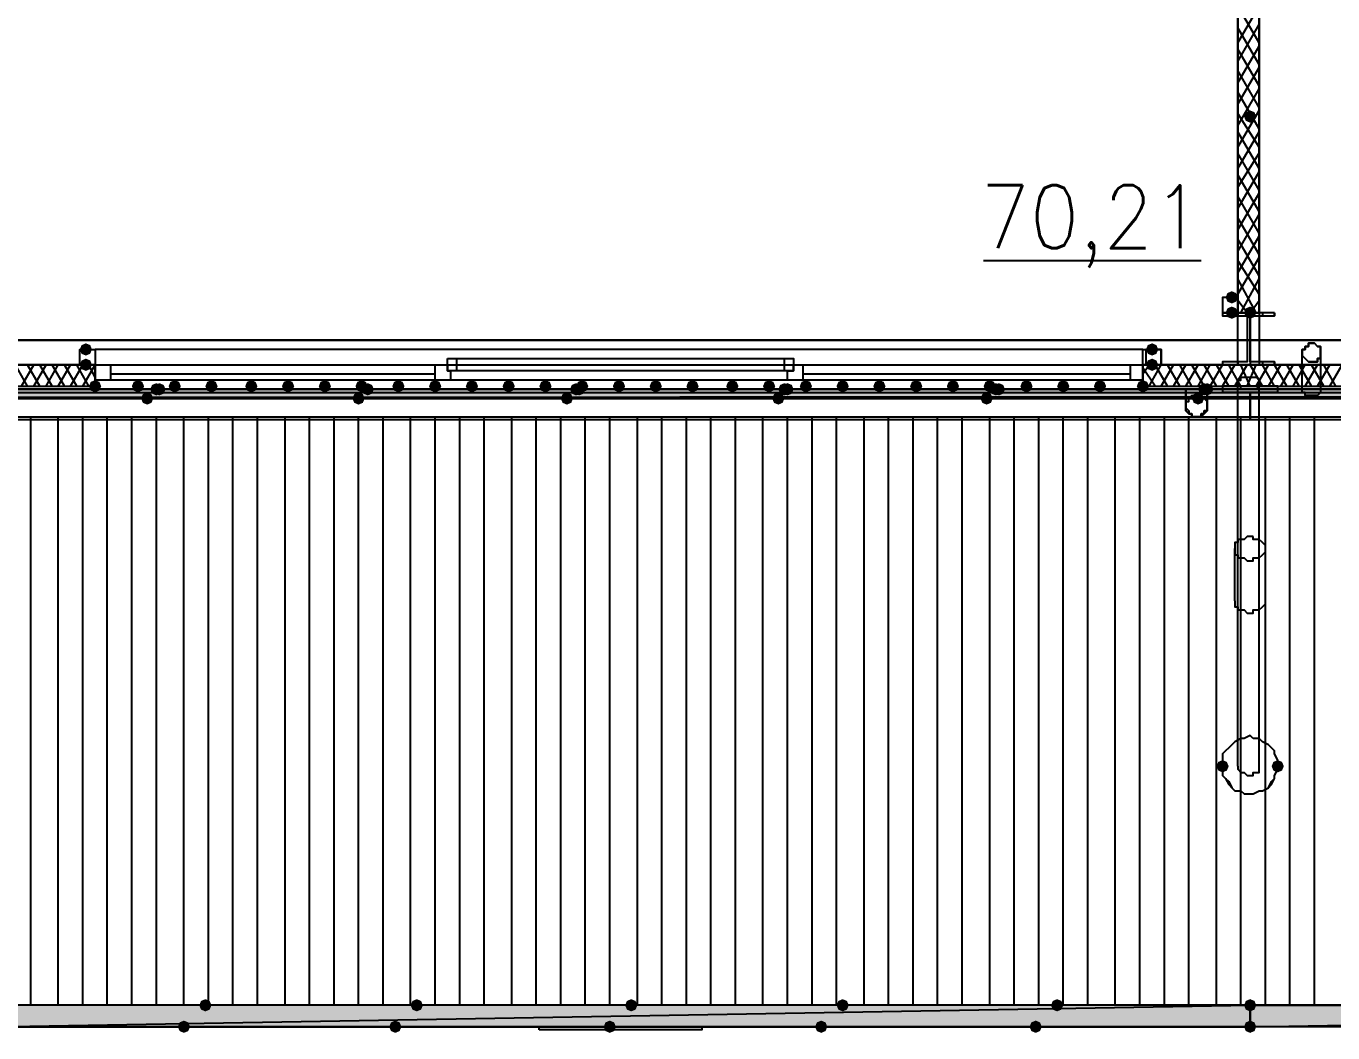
# Model space of a CAD drawing. Header units: millimetres. Extents: x 0 to 420, y 0 to 297.
# Drawn here: x 155.81 to 173.86, y 94.91 to 108.82 of the extents above; entities that cross this region are included whole.
import ezdxf

# ---------------------------------------------------------------- set-up
doc = ezdxf.new("R2010")
doc.units = ezdxf.units.MM
doc.layers.get('0').update_dxf_attribs({"linetype": 'CONTINUOUS'})
doc.styles.get("Standard").update_dxf_attribs({"font": 'STANDARD'})

msp = doc.modelspace()

# ---------------------------------------------------------------- hatches: boundary and pattern name
at = {"true_color": 0x000007}
for points in [[(172.804667, 107.569), (172.779796, 107.509204), (172.72, 107.484333), (172.660204, 107.509204), (172.635333, 107.569), (172.660204, 107.628796), (172.72, 107.653667), (172.779796, 107.628796)], [(172.550667, 105.071333), (172.525796, 105.011537), (172.466, 104.986667), (172.406204, 105.011537), (172.381333, 105.071333), (172.406204, 105.131129), (172.466, 105.156), (172.525796, 105.131129)], [(172.550667, 104.859667), (172.525796, 104.799871), (172.466, 104.775), (172.406204, 104.799871), (172.381333, 104.859667), (172.406204, 104.919462), (172.466, 104.944333), (172.525796, 104.919463)], [(172.804667, 104.859667), (172.779796, 104.799871), (172.72, 104.775), (172.660204, 104.799871), (172.635333, 104.859667), (172.660204, 104.919462), (172.72, 104.944333), (172.779796, 104.919463)], [(156.718, 104.351667), (156.693129, 104.291871), (156.633333, 104.267), (156.573537, 104.291871), (156.548667, 104.351667), (156.573537, 104.411462), (156.633333, 104.436333), (156.693129, 104.411463)], [(171.45, 104.351667), (171.425129, 104.291871), (171.365333, 104.267), (171.305538, 104.291871), (171.280667, 104.351667), (171.305537, 104.411462), (171.365333, 104.436333), (171.425129, 104.411463)], [(156.718, 104.14), (156.693129, 104.080204), (156.633333, 104.055333), (156.573537, 104.080204), (156.548667, 104.14), (156.573537, 104.199796), (156.633333, 104.224667), (156.693129, 104.199796)], [(171.45, 104.14), (171.425129, 104.080204), (171.365333, 104.055333), (171.305538, 104.080204), (171.280667, 104.14), (171.305537, 104.199796), (171.365333, 104.224667), (171.425129, 104.199796)], [(156.845, 103.843667), (156.820129, 103.783871), (156.760333, 103.759), (156.700538, 103.783871), (156.675667, 103.843667), (156.700537, 103.903462), (156.760333, 103.928333), (156.820129, 103.903463)], [(157.437667, 103.843667), (157.412796, 103.783871), (157.353, 103.759), (157.293204, 103.783871), (157.268333, 103.843667), (157.293204, 103.903462), (157.353, 103.928333), (157.412796, 103.903463)], [(157.945667, 103.843667), (157.920796, 103.783871), (157.861, 103.759), (157.801204, 103.783871), (157.776333, 103.843667), (157.801204, 103.903462), (157.861, 103.928333), (157.920796, 103.903463)], [(158.453667, 103.843667), (158.428796, 103.783871), (158.369, 103.759), (158.309204, 103.783871), (158.284333, 103.843667), (158.309204, 103.903462), (158.369, 103.928333), (158.428796, 103.903463)], [(159.004, 103.843667), (158.979129, 103.783871), (158.919333, 103.759), (158.859537, 103.783871), (158.834667, 103.843667), (158.859537, 103.903462), (158.919333, 103.928333), (158.979129, 103.903463)], [(159.512, 103.843667), (159.487129, 103.783871), (159.427333, 103.759), (159.367538, 103.783871), (159.342667, 103.843667), (159.367537, 103.903462), (159.427333, 103.928333), (159.487129, 103.903463)], [(160.02, 103.843667), (159.995129, 103.783871), (159.935333, 103.759), (159.875538, 103.783871), (159.850667, 103.843667), (159.875537, 103.903462), (159.935333, 103.928333), (159.995129, 103.903463)], [(160.528, 103.843667), (160.503129, 103.783871), (160.443333, 103.759), (160.383537, 103.783871), (160.358667, 103.843667), (160.383537, 103.903462), (160.443333, 103.928333), (160.503129, 103.903463)], [(161.036, 103.843667), (161.011129, 103.783871), (160.951333, 103.759), (160.891538, 103.783871), (160.866667, 103.843667), (160.891537, 103.903462), (160.951333, 103.928333), (161.011129, 103.903463)], [(161.544, 103.843667), (161.519129, 103.783871), (161.459333, 103.759), (161.399538, 103.783871), (161.374667, 103.843667), (161.399537, 103.903462), (161.459333, 103.928333), (161.519129, 103.903463)], [(162.052, 103.843667), (162.027129, 103.783871), (161.967333, 103.759), (161.907537, 103.783871), (161.882667, 103.843667), (161.907537, 103.903462), (161.967333, 103.928333), (162.027129, 103.903463)], [(162.56, 103.843667), (162.535129, 103.783871), (162.475333, 103.759), (162.415538, 103.783871), (162.390667, 103.843667), (162.415537, 103.903462), (162.475333, 103.928333), (162.535129, 103.903463)], [(163.068, 103.843667), (163.043129, 103.783871), (162.983333, 103.759), (162.923538, 103.783871), (162.898667, 103.843667), (162.923537, 103.903462), (162.983333, 103.928333), (163.043129, 103.903463)], [(163.576, 103.843667), (163.551129, 103.783871), (163.491333, 103.759), (163.431538, 103.783871), (163.406667, 103.843667), (163.431537, 103.903462), (163.491333, 103.928333), (163.551129, 103.903463)], [(164.084, 103.843667), (164.059129, 103.783871), (163.999333, 103.759), (163.939538, 103.783871), (163.914667, 103.843667), (163.939537, 103.903462), (163.999333, 103.928333), (164.059129, 103.903463)], [(164.592, 103.843667), (164.567129, 103.783871), (164.507333, 103.759), (164.447538, 103.783871), (164.422667, 103.843667), (164.447537, 103.903462), (164.507333, 103.928333), (164.567129, 103.903463)], [(165.1, 103.843667), (165.075129, 103.783871), (165.015333, 103.759), (164.955538, 103.783871), (164.930667, 103.843667), (164.955537, 103.903462), (165.015333, 103.928333), (165.075129, 103.903463)], [(165.650333, 103.843667), (165.625462, 103.783871), (165.565667, 103.759), (165.505871, 103.783871), (165.481, 103.843667), (165.505871, 103.903462), (165.565667, 103.928333), (165.625462, 103.903463)], [(166.158333, 103.843667), (166.133463, 103.783871), (166.073667, 103.759), (166.013871, 103.783871), (165.989, 103.843667), (166.013871, 103.903462), (166.073667, 103.928333), (166.133462, 103.903463)], [(166.666333, 103.843667), (166.641462, 103.783871), (166.581667, 103.759), (166.521871, 103.783871), (166.497, 103.843667), (166.521871, 103.903462), (166.581667, 103.928333), (166.641462, 103.903463)], [(167.174333, 103.843667), (167.149463, 103.783871), (167.089667, 103.759), (167.029871, 103.783871), (167.005, 103.843667), (167.029871, 103.903462), (167.089667, 103.928333), (167.149462, 103.903463)], [(167.682333, 103.843667), (167.657463, 103.783871), (167.597667, 103.759), (167.537871, 103.783871), (167.513, 103.843667), (167.537871, 103.903462), (167.597667, 103.928333), (167.657462, 103.903463)], [(168.190333, 103.843667), (168.165462, 103.783871), (168.105667, 103.759), (168.045871, 103.783871), (168.021, 103.843667), (168.045871, 103.903462), (168.105667, 103.928333), (168.165462, 103.903463)], [(168.698333, 103.843667), (168.673463, 103.783871), (168.613667, 103.759), (168.553871, 103.783871), (168.529, 103.843667), (168.553871, 103.903462), (168.613667, 103.928333), (168.673462, 103.903463)], [(169.206333, 103.843667), (169.181462, 103.783871), (169.121667, 103.759), (169.061871, 103.783871), (169.037, 103.843667), (169.061871, 103.903462), (169.121667, 103.928333), (169.181462, 103.903463)], [(169.714333, 103.843667), (169.689462, 103.783871), (169.629667, 103.759), (169.569871, 103.783871), (169.545, 103.843667), (169.569871, 103.903462), (169.629667, 103.928333), (169.689462, 103.903463)], [(170.222333, 103.843667), (170.197462, 103.783871), (170.137667, 103.759), (170.077871, 103.783871), (170.053, 103.843667), (170.077871, 103.903462), (170.137667, 103.928333), (170.197462, 103.903463)], [(170.730333, 103.843667), (170.705462, 103.783871), (170.645667, 103.759), (170.585871, 103.783871), (170.561, 103.843667), (170.585871, 103.903462), (170.645667, 103.928333), (170.705462, 103.903463)], [(171.323, 103.843667), (171.298129, 103.783871), (171.238333, 103.759), (171.178538, 103.783871), (171.153667, 103.843667), (171.178537, 103.903462), (171.238333, 103.928333), (171.298129, 103.903463)], [(172.423667, 98.594333), (172.398796, 98.534537), (172.339, 98.509667), (172.279204, 98.534537), (172.254333, 98.594333), (172.279204, 98.654129), (172.339, 98.679), (172.398796, 98.654129)], [(173.185667, 98.594333), (173.160796, 98.534537), (173.101, 98.509667), (173.041204, 98.534537), (173.016333, 98.594333), (173.041204, 98.654129), (173.101, 98.679), (173.160796, 98.654129)]]:
    msp.add_hatch(color=0, dxfattribs=at).paths.add_polyline_path(points, flags=0)
at = {"true_color": 0x0000fe}
for points in [[(157.691667, 103.801333), (157.666796, 103.741537), (157.607, 103.716667), (157.547204, 103.741537), (157.522333, 103.801333), (157.547204, 103.861129), (157.607, 103.886), (157.666796, 103.861129)], [(157.734, 103.801333), (157.709129, 103.741537), (157.649333, 103.716667), (157.589538, 103.741537), (157.564667, 103.801333), (157.589537, 103.861129), (157.649333, 103.886), (157.709129, 103.861129)], [(157.734, 103.801333), (157.709129, 103.741537), (157.649333, 103.716667), (157.589538, 103.741537), (157.564667, 103.801333), (157.589537, 103.861129), (157.649333, 103.886), (157.709129, 103.861129)], [(160.612667, 103.801333), (160.587796, 103.741537), (160.528, 103.716667), (160.468204, 103.741537), (160.443333, 103.801333), (160.468204, 103.861129), (160.528, 103.886), (160.587796, 103.861129)], [(160.612667, 103.801333), (160.587796, 103.741537), (160.528, 103.716667), (160.468204, 103.741537), (160.443333, 103.801333), (160.468204, 103.861129), (160.528, 103.886), (160.587796, 103.861129)], [(160.612667, 103.801333), (160.587796, 103.741537), (160.528, 103.716667), (160.468204, 103.741537), (160.443333, 103.801333), (160.468204, 103.861129), (160.528, 103.886), (160.587796, 103.861129)], [(163.491333, 103.801333), (163.466462, 103.741537), (163.406667, 103.716667), (163.346871, 103.741537), (163.322, 103.801333), (163.346871, 103.861129), (163.406667, 103.886), (163.466462, 103.861129)], [(163.533667, 103.801333), (163.508796, 103.741537), (163.449, 103.716667), (163.389204, 103.741537), (163.364333, 103.801333), (163.389204, 103.861129), (163.449, 103.886), (163.508796, 103.861129)], [(163.533667, 103.801333), (163.508796, 103.741537), (163.449, 103.716667), (163.389204, 103.741537), (163.364333, 103.801333), (163.389204, 103.861129), (163.449, 103.886), (163.508796, 103.861129)], [(166.37, 103.801333), (166.345129, 103.741537), (166.285333, 103.716667), (166.225538, 103.741537), (166.200667, 103.801333), (166.225537, 103.861129), (166.285333, 103.886), (166.345129, 103.861129)], [(166.412333, 103.801333), (166.387462, 103.741537), (166.327667, 103.716667), (166.267871, 103.741537), (166.243, 103.801333), (166.267871, 103.861129), (166.327667, 103.886), (166.387462, 103.861129)], [(166.412333, 103.801333), (166.387462, 103.741537), (166.327667, 103.716667), (166.267871, 103.741537), (166.243, 103.801333), (166.267871, 103.861129), (166.327667, 103.886), (166.387462, 103.861129)], [(169.291, 103.801333), (169.266129, 103.741537), (169.206333, 103.716667), (169.146538, 103.741537), (169.121667, 103.801333), (169.146537, 103.861129), (169.206333, 103.886), (169.266129, 103.861129)], [(169.333333, 103.801333), (169.308462, 103.741537), (169.248667, 103.716667), (169.188871, 103.741537), (169.164, 103.801333), (169.188871, 103.861129), (169.248667, 103.886), (169.308462, 103.861129)], [(169.333333, 103.801333), (169.308462, 103.741537), (169.248667, 103.716667), (169.188871, 103.741537), (169.164, 103.801333), (169.188871, 103.861129), (169.248667, 103.886), (169.308462, 103.861129)], [(172.169667, 103.801333), (172.144796, 103.741537), (172.085, 103.716667), (172.025204, 103.741537), (172.000333, 103.801333), (172.025204, 103.861129), (172.085, 103.886), (172.144796, 103.861129)], [(172.212, 103.801333), (172.187129, 103.741537), (172.127333, 103.716667), (172.067537, 103.741537), (172.042667, 103.801333), (172.067537, 103.861129), (172.127333, 103.886), (172.187129, 103.861129)], [(172.212, 103.801333), (172.187129, 103.741537), (172.127333, 103.716667), (172.067537, 103.741537), (172.042667, 103.801333), (172.067537, 103.861129), (172.127333, 103.886), (172.187129, 103.861129)], [(157.564667, 103.674333), (157.539796, 103.614537), (157.48, 103.589667), (157.420204, 103.614537), (157.395333, 103.674333), (157.420204, 103.734129), (157.48, 103.759), (157.539796, 103.734129)], [(160.485667, 103.674333), (160.460796, 103.614537), (160.401, 103.589667), (160.341204, 103.614537), (160.316333, 103.674333), (160.341204, 103.734129), (160.401, 103.759), (160.460796, 103.734129)], [(163.364333, 103.674333), (163.339463, 103.614537), (163.279667, 103.589667), (163.219871, 103.614537), (163.195, 103.674333), (163.219871, 103.734129), (163.279667, 103.759), (163.339462, 103.734129)], [(166.285333, 103.674333), (166.260462, 103.614537), (166.200667, 103.589667), (166.140871, 103.614537), (166.116, 103.674333), (166.140871, 103.734129), (166.200667, 103.759), (166.260462, 103.734129)], [(169.164, 103.674333), (169.139129, 103.614537), (169.079333, 103.589667), (169.019538, 103.614537), (168.994667, 103.674333), (169.019537, 103.734129), (169.079333, 103.759), (169.139129, 103.734129)], [(172.085, 103.674333), (172.060129, 103.614537), (172.000333, 103.589667), (171.940538, 103.614537), (171.915667, 103.674333), (171.940537, 103.734129), (172.000333, 103.759), (172.060129, 103.734129)], [(158.369, 95.292333), (158.344129, 95.232537), (158.284333, 95.207667), (158.224538, 95.232537), (158.199667, 95.292333), (158.224537, 95.352129), (158.284333, 95.377), (158.344129, 95.352129)], [(161.29, 95.292333), (161.265129, 95.232537), (161.205333, 95.207667), (161.145538, 95.232537), (161.120667, 95.292333), (161.145537, 95.352129), (161.205333, 95.377), (161.265129, 95.352129)], [(164.253333, 95.292333), (164.228462, 95.232537), (164.168667, 95.207667), (164.108871, 95.232537), (164.084, 95.292333), (164.108871, 95.352129), (164.168667, 95.377), (164.228462, 95.352129)], [(167.174333, 95.292333), (167.149463, 95.232537), (167.089667, 95.207667), (167.029871, 95.232537), (167.005, 95.292333), (167.029871, 95.352129), (167.089667, 95.377), (167.149462, 95.352129)], [(170.137667, 95.292333), (170.112796, 95.232537), (170.053, 95.207667), (169.993204, 95.232537), (169.968333, 95.292333), (169.993204, 95.352129), (170.053, 95.377), (170.112796, 95.352129)], [(172.804667, 95.292333), (172.779796, 95.232537), (172.72, 95.207667), (172.660204, 95.232537), (172.635333, 95.292333), (172.660204, 95.352129), (172.72, 95.377), (172.779796, 95.352129)], [(172.804667, 95.292333), (172.779796, 95.232537), (172.72, 95.207667), (172.660204, 95.232537), (172.635333, 95.292333), (172.660204, 95.352129), (172.72, 95.377), (172.779796, 95.352129)], [(158.072667, 94.996), (158.047796, 94.936204), (157.988, 94.911333), (157.928204, 94.936204), (157.903333, 94.996), (157.928204, 95.055796), (157.988, 95.080667), (158.047796, 95.055796)], [(160.993667, 94.996), (160.968796, 94.936204), (160.909, 94.911333), (160.849204, 94.936204), (160.824333, 94.996), (160.849204, 95.055796), (160.909, 95.080667), (160.968796, 95.055796)], [(163.957, 94.996), (163.932129, 94.936204), (163.872333, 94.911333), (163.812537, 94.936204), (163.787667, 94.996), (163.812537, 95.055796), (163.872333, 95.080667), (163.932129, 95.055796)], [(166.878, 94.996), (166.853129, 94.936204), (166.793333, 94.911333), (166.733538, 94.936204), (166.708667, 94.996), (166.733537, 95.055796), (166.793333, 95.080667), (166.853129, 95.055796)], [(169.841333, 94.996), (169.816463, 94.936204), (169.756667, 94.911333), (169.696871, 94.936204), (169.672, 94.996), (169.696871, 95.055796), (169.756667, 95.080667), (169.816462, 95.055796)], [(172.804667, 94.996), (172.779796, 94.936204), (172.72, 94.911333), (172.660204, 94.936204), (172.635333, 94.996), (172.660204, 95.055796), (172.72, 95.080667), (172.779796, 95.055796)]]:
    msp.add_hatch(color=0, dxfattribs=at).paths.add_polyline_path(points, flags=0)
at = {"true_color": 0x000007}
h = msp.add_hatch(color=0, dxfattribs=at)
h.paths.add_polyline_path([(381.973667, 103.674333), (119.972667, 103.674333), (381.973667, 103.801333)], flags=0)
h.paths.add_polyline_path([(119.972667, 103.674333), (381.973667, 103.801333), (119.972667, 103.801333)], flags=0)
h = msp.add_hatch(color=0, dxfattribs=at)
h.paths.add_polyline_path([(172.72, 94.996), (155.321, 94.996), (172.72, 95.292333)], flags=0)
h.paths.add_polyline_path([(155.321, 94.996), (172.72, 95.292333), (155.321, 95.292333)], flags=0)
h = msp.add_hatch(color=0, dxfattribs=at)
h.paths.add_polyline_path([(190.076667, 94.996), (172.72, 94.996), (190.076667, 95.292333)], flags=0)
h.paths.add_polyline_path([(172.72, 94.996), (190.076667, 95.292333), (172.72, 95.292333)], flags=0)

# ---------------------------------------------------------------- linework, layer by layer
at = {"color": 0, "true_color": 0x000007}
for points in [[(393.361333, 220.810667), (259.291667, 220.810667), (259.291667, 189.780333), (242.612333, 189.780333), (242.612333, 220.810667), (108.585, 220.810667), (108.585, 104.14), (242.654667, 104.14), (242.654667, 135.128), (259.291667, 135.128), (259.291667, 104.14), (393.361333, 104.14)], [(242.612333, 220.429667), (242.612333, 189.780333), (259.291667, 189.780333), (259.291667, 220.429667), (393.022667, 220.429667), (393.022667, 104.478667), (259.291667, 104.478667), (259.291667, 135.128), (242.654667, 135.128), (242.654667, 104.478667), (108.923667, 104.478667), (108.923667, 220.429667)], [(172.550667, 121.539), (172.550667, 104.859667), (172.847, 104.859667), (172.847, 121.539)], [(172.550667, 105.071333), (172.339, 105.071333), (172.339, 104.859667), (172.550667, 104.859667), (172.550667, 105.071333), (172.339, 105.071333), (172.339, 104.859667), (172.550667, 104.859667)], [(173.058667, 104.859667), (172.339, 104.859667), (172.339, 104.817333), (172.677667, 104.817333), (172.677667, 104.182333), (172.339, 104.182333), (172.339, 104.14), (173.058667, 104.14), (173.058667, 104.182333), (172.72, 104.182333), (172.72, 104.817333), (173.058667, 104.817333)], [(173.693667, 104.309333), (173.693667, 104.351667), (173.693667, 104.394), (173.651333, 104.394), (173.609, 104.436333), (173.566667, 104.436333), (173.524333, 104.436333), (173.524333, 104.394), (173.482, 104.394), (173.482, 104.351667), (173.439667, 104.351667), (173.439667, 104.309333), (173.439667, 104.267), (173.482, 104.224667), (173.524333, 104.182333), (173.566667, 104.182333), (173.609, 104.182333), (173.651333, 104.182333), (173.651333, 104.224667), (173.693667, 104.224667), (173.693667, 104.267), (173.693667, 104.309333), (173.693667, 104.267), (173.693667, 104.224667), (173.651333, 104.224667), (173.651333, 104.182333), (173.609, 104.182333), (173.566667, 104.182333), (173.524333, 104.182333), (173.482, 104.224667), (173.439667, 104.267), (173.439667, 104.309333), (173.439667, 104.351667), (173.482, 104.351667), (173.482, 104.394), (173.524333, 104.394), (173.524333, 104.436333), (173.566667, 104.436333), (173.609, 104.436333), (173.651333, 104.394), (173.693667, 104.394), (173.693667, 104.351667)], [(173.439667, 104.309333), (173.439667, 104.351667), (173.482, 104.351667), (173.482, 104.394), (173.524333, 104.394), (173.524333, 104.436333), (173.566667, 104.436333), (173.609, 104.436333), (173.651333, 104.394), (173.693667, 104.394), (173.693667, 104.351667), (173.693667, 104.309333), (173.693667, 104.267), (173.693667, 104.224667), (173.651333, 104.224667), (173.651333, 104.182333), (173.609, 104.182333), (173.566667, 104.182333), (173.524333, 104.182333), (173.482, 104.224667), (173.439667, 104.267)], [(156.548667, 104.351667), (156.760333, 104.351667), (156.760333, 104.14), (156.548667, 104.14), (156.548667, 104.351667), (156.760333, 104.351667), (156.760333, 104.14), (156.548667, 104.14)], [(161.628667, 104.224667), (161.755667, 104.224667), (161.755667, 104.055333), (161.628667, 104.055333)], [(166.412333, 104.055333), (166.285333, 104.055333), (166.285333, 104.224667), (166.412333, 104.224667)], [(171.238333, 104.351667), (171.492333, 104.351667), (171.492333, 104.14), (171.238333, 104.14)], [(171.280667, 104.351667), (171.280667, 104.14), (171.492333, 104.14), (171.492333, 104.351667)], [(156.760333, 104.14), (156.760333, 103.928333)], [(171.238333, 104.14), (171.238333, 103.928333)], [(172.72, 103.970667), (172.762333, 103.970667), (172.804667, 103.970667), (172.847, 103.928333), (172.847, 103.886), (172.847, 103.843667), (172.804667, 103.801333), (172.762333, 103.801333), (172.72, 103.801333), (172.677667, 103.801333), (172.635333, 103.801333), (172.593, 103.801333), (172.593, 103.843667), (172.550667, 103.843667), (172.550667, 103.886), (172.550667, 103.928333), (172.593, 103.928333), (172.593, 103.970667), (172.635333, 103.970667), (172.677667, 103.970667)], [(381.973667, 103.674333), (119.972667, 103.674333), (381.973667, 103.801333)], [(119.972667, 103.674333), (381.973667, 103.801333), (119.972667, 103.801333)], [(155.321, 103.759), (172.72, 103.759), (172.72, 103.378), (155.321, 103.378)], [(172.254333, 103.801333), (172.127333, 103.801333), (172.127333, 103.589667), (172.127333, 103.547333), (172.127333, 103.505), (172.085, 103.462667), (172.042667, 103.420333), (172.000333, 103.420333), (171.958, 103.420333), (171.915667, 103.420333), (171.915667, 103.462667), (171.873333, 103.462667), (171.831, 103.505), (171.831, 103.547333), (171.831, 103.589667), (171.831, 103.801333), (171.704, 103.801333), (171.831, 103.801333), (171.831, 103.589667), (171.831, 103.547333), (171.873333, 103.505), (171.873333, 103.462667), (171.915667, 103.462667), (171.915667, 103.420333), (171.958, 103.420333), (172.000333, 103.420333), (172.042667, 103.420333), (172.042667, 103.462667), (172.085, 103.462667), (172.085, 103.505), (172.127333, 103.505), (172.127333, 103.547333), (172.127333, 103.589667), (172.127333, 103.801333), (172.254333, 103.801333), (172.127333, 103.801333), (172.127333, 103.589667), (172.127333, 103.547333), (172.127333, 103.505), (172.085, 103.462667), (172.042667, 103.420333), (172.000333, 103.420333), (171.958, 103.420333), (171.915667, 103.420333), (171.915667, 103.462667), (171.873333, 103.462667), (171.831, 103.505), (171.831, 103.547333), (171.831, 103.589667), (171.831, 103.801333), (171.704, 103.801333), (171.831, 103.801333), (171.831, 103.589667), (171.831, 103.547333), (171.873333, 103.505), (171.873333, 103.462667), (171.915667, 103.462667), (171.915667, 103.420333), (171.958, 103.420333), (172.000333, 103.420333), (172.042667, 103.420333), (172.042667, 103.462667), (172.085, 103.462667), (172.085, 103.505), (172.127333, 103.505), (172.127333, 103.547333), (172.127333, 103.589667), (172.127333, 103.801333), (172.254333, 103.801333), (172.127333, 103.801333), (172.127333, 103.589667), (172.127333, 103.547333), (172.127333, 103.505), (172.085, 103.505), (172.085, 103.462667), (172.042667, 103.462667), (172.042667, 103.420333), (172.000333, 103.420333), (171.958, 103.420333), (171.915667, 103.420333), (171.915667, 103.462667), (171.873333, 103.462667), (171.873333, 103.505), (171.831, 103.547333), (171.831, 103.589667), (171.831, 103.801333), (171.704, 103.801333), (171.831, 103.801333), (171.831, 103.589667), (171.831, 103.547333), (171.831, 103.505), (171.873333, 103.462667), (171.915667, 103.462667), (171.915667, 103.420333), (171.958, 103.420333), (172.000333, 103.420333), (172.042667, 103.420333), (172.085, 103.462667), (172.127333, 103.505), (172.127333, 103.547333), (172.127333, 103.589667), (172.127333, 103.801333)], [(172.127333, 103.589667), (172.127333, 103.547333), (172.127333, 103.505), (172.085, 103.505), (172.085, 103.462667), (172.042667, 103.462667), (172.042667, 103.420333), (172.000333, 103.420333), (171.958, 103.420333), (171.915667, 103.420333), (171.915667, 103.462667), (171.873333, 103.462667), (171.873333, 103.505), (171.831, 103.547333), (171.831, 103.589667), (171.831, 103.632), (171.873333, 103.632), (171.873333, 103.674333), (171.915667, 103.716667), (171.958, 103.716667), (172.000333, 103.716667), (172.042667, 103.716667), (172.085, 103.674333), (172.127333, 103.632)], [(171.831, 103.589667), (171.831, 103.632), (171.873333, 103.632), (171.873333, 103.674333), (171.915667, 103.716667), (171.958, 103.716667), (172.000333, 103.716667), (172.042667, 103.716667), (172.085, 103.674333), (172.127333, 103.632), (172.127333, 103.589667), (172.127333, 103.547333), (172.127333, 103.505), (172.085, 103.505), (172.085, 103.462667), (172.042667, 103.462667), (172.042667, 103.420333), (172.000333, 103.420333), (171.958, 103.420333), (171.915667, 103.420333), (171.915667, 103.462667), (171.873333, 103.462667), (171.873333, 103.505), (171.831, 103.547333)], [(172.72, 103.759), (190.119, 103.759), (190.119, 103.378), (172.72, 103.378)], [(173.693667, 103.759), (173.651333, 103.716667), (173.609, 103.716667), (173.566667, 103.716667), (173.524333, 103.716667), (173.482, 103.716667), (173.482, 103.759), (173.439667, 103.759), (173.482, 103.759), (173.524333, 103.759), (173.566667, 103.759), (173.609, 103.759), (173.651333, 103.759)], [(381.973667, 95.885), (381.973667, 95.292333), (119.972667, 95.292333), (119.972667, 95.885), (119.972667, 102.87), (119.972667, 103.420333), (381.973667, 103.420333), (381.973667, 102.87)], [(172.762333, 101.769333), (172.72, 101.769333), (172.677667, 101.769333), (172.635333, 101.727), (172.593, 101.727), (172.550667, 101.727), (172.550667, 101.684667), (172.508333, 101.684667), (172.508333, 101.642333), (172.508333, 101.6), (172.508333, 101.557667), (172.508333, 101.515333), (172.550667, 101.515333), (172.550667, 101.473), (172.593, 101.473), (172.635333, 101.473), (172.677667, 101.430667), (172.72, 101.430667), (172.762333, 101.430667), (172.762333, 101.473), (172.804667, 101.473), (172.847, 101.473), (172.889333, 101.515333), (172.931667, 101.557667), (172.931667, 101.6), (172.931667, 101.642333), (172.889333, 101.684667), (172.847, 101.727), (172.804667, 101.727), (172.762333, 101.727)], [(172.762333, 98.975333), (172.72, 99.017667), (172.635333, 98.975333), (172.593, 98.975333), (172.508333, 98.933), (172.466, 98.890667), (172.423667, 98.848333), (172.381333, 98.806), (172.339, 98.763667), (172.339, 98.679), (172.339, 98.594333), (172.339, 98.552), (172.339, 98.467333), (172.381333, 98.425), (172.423667, 98.382667), (172.466, 98.298), (172.508333, 98.255667), (172.593, 98.255667), (172.635333, 98.213333), (172.72, 98.213333), (172.762333, 98.213333), (172.847, 98.255667), (172.889333, 98.255667), (172.974, 98.298), (173.016333, 98.382667), (173.058667, 98.425), (173.058667, 98.467333), (173.101, 98.552), (173.101, 98.594333), (173.101, 98.679), (173.058667, 98.763667), (173.058667, 98.806), (173.016333, 98.848333), (172.974, 98.890667), (172.889333, 98.933), (172.847, 98.975333)], [(172.72, 94.996), (155.321, 94.996), (172.72, 95.292333)], [(155.321, 94.996), (172.72, 95.292333), (155.321, 95.292333)], [(190.076667, 95.292333), (190.076667, 94.996), (172.72, 94.996), (172.72, 95.292333), (155.321, 95.292333), (155.321, 94.996), (172.72, 94.996), (172.72, 95.292333)], [(190.076667, 94.996), (172.72, 94.996), (190.076667, 95.292333)], [(172.72, 94.996), (190.076667, 95.292333), (172.72, 95.292333)], [(162.898667, 94.953667), (162.898667, 94.996), (165.142333, 94.996), (165.142333, 94.953667)]]:
    msp.add_lwpolyline(points, close=True, dxfattribs=at)
at = {"color": 0, "true_color": 0x0000fe}
msp.add_lwpolyline([(242.612333, 220.429667), (108.923667, 220.429667), (108.923667, 104.478667), (242.654667, 104.478667), (242.654667, 135.128), (259.291667, 135.128), (259.291667, 104.478667), (393.022667, 104.478667), (393.022667, 220.429667), (259.291667, 220.429667), (259.291667, 189.780333), (242.612333, 189.780333)], close=True, dxfattribs=at)
at = {"color": 0, "true_color": 0x00002b}
for points in [[(172.550667, 138.641667), (155.448, 138.641667), (155.448, 104.14), (172.550667, 104.14)], [(189.949667, 138.641667), (172.847, 138.641667), (172.847, 104.14), (189.949667, 104.14)]]:
    msp.add_lwpolyline(points, close=True, dxfattribs=at)
at = {"color": 0, "true_color": 0x000007}
for points in [[(172.550667, 108.585), (172.847, 109.093)], [(172.847, 108.585), (172.550667, 109.093)], [(172.550667, 108.331), (172.847, 108.839)], [(172.847, 108.288667), (172.550667, 108.796667)], [(172.550667, 108.034667), (172.847, 108.542667)], [(172.847, 107.992333), (172.550667, 108.500333)], [(172.550667, 107.738333), (172.847, 108.246333)], [(172.847, 107.696), (172.550667, 108.204)], [(172.550667, 107.442), (172.847, 107.95)], [(172.847, 107.399667), (172.550667, 107.907667)], [(172.550667, 107.145667), (172.847, 107.653667)], [(172.847, 107.145667), (172.550667, 107.611333)], [(172.550667, 106.849333), (172.847, 107.357333)], [(172.847, 106.849333), (172.550667, 107.357333)], [(172.550667, 106.595333), (172.847, 107.061)], [(172.847, 106.553), (172.550667, 107.061)], [(172.550667, 106.299), (172.847, 106.807)], [(172.847, 106.256667), (172.550667, 106.764667)], [(172.550667, 106.002667), (172.847, 106.510667)], [(172.847, 105.960333), (172.550667, 106.468333)], [(172.550667, 105.706333), (172.847, 106.214333)], [(172.847, 105.664), (172.550667, 106.172)], [(172.550667, 105.41), (172.847, 105.918)], [(172.847, 105.367667), (172.550667, 105.875667)], [(169.037, 105.579333), (172.042667, 105.579333)], [(172.550667, 105.113667), (172.847, 105.621667)], [(172.847, 105.113667), (172.550667, 105.579333)], [(172.804667, 104.859667), (172.550667, 105.325333)], [(172.593, 104.859667), (172.847, 105.325333)], [(172.677667, 104.859667), (172.550667, 105.029)], [(172.72, 104.859667), (172.847, 105.029)], [(172.339, 104.859667), (172.339, 104.817333)], [(172.550667, 104.859667), (172.550667, 104.817333)], [(172.72, 104.859667), (172.72, 104.14)], [(172.889333, 104.859667), (172.889333, 104.817333)], [(173.058667, 104.859667), (173.058667, 104.817333)], [(163.999333, 104.351667), (156.760333, 104.351667), (156.760333, 104.267)], [(163.999333, 104.351667), (156.760333, 104.351667), (156.760333, 104.267)], [(156.760333, 104.267), (156.760333, 104.14), (163.999333, 104.14)], [(156.760333, 104.267), (156.760333, 104.14), (163.999333, 104.14)], [(161.755667, 104.224667), (166.285333, 104.224667)], [(161.755667, 104.224667), (166.285333, 104.224667)], [(171.238333, 104.267), (171.238333, 104.351667), (163.999333, 104.351667)], [(171.238333, 104.267), (171.238333, 104.351667), (163.999333, 104.351667)], [(163.999333, 104.14), (171.238333, 104.14), (171.238333, 104.267)], [(163.999333, 104.14), (171.238333, 104.14), (171.238333, 104.267)], [(172.339, 104.182333), (172.339, 104.14)], [(172.550667, 104.182333), (172.550667, 104.14)], [(172.889333, 104.182333), (172.889333, 104.14)], [(173.058667, 104.182333), (173.058667, 104.14)], [(173.439667, 103.759), (173.439667, 104.309333)], [(173.693667, 104.309333), (173.693667, 103.759)], [(156.760333, 104.14), (153.881667, 104.14)], [(155.829, 103.843667), (155.659667, 104.14)], [(155.744333, 103.843667), (155.913667, 104.14)], [(155.998333, 103.843667), (155.829, 104.14)], [(155.913667, 103.843667), (156.083, 104.14)], [(156.167667, 103.843667), (155.998333, 104.14)], [(156.083, 103.843667), (156.252333, 104.14)], [(156.337, 103.843667), (156.167667, 104.14)], [(156.252333, 103.843667), (156.421667, 104.14)], [(156.506333, 103.843667), (156.337, 104.14)], [(156.421667, 103.843667), (156.591, 104.14)], [(156.675667, 103.843667), (156.506333, 104.14)], [(156.591, 103.843667), (156.760333, 104.14)], [(156.760333, 103.970667), (156.675667, 104.14)], [(156.760333, 103.843667), (156.760333, 103.928333), (156.760333, 104.14)], [(156.760333, 104.14), (171.238333, 104.14)], [(156.760333, 104.14), (156.972, 104.14), (156.972, 103.928333), (156.760333, 103.928333)], [(156.972, 104.14), (161.459333, 104.14)], [(156.972, 104.013), (161.459333, 104.013)], [(161.586333, 103.928333), (161.459333, 103.928333), (161.459333, 104.14), (161.586333, 104.14)], [(161.586333, 104.14), (161.628667, 104.14), (161.628667, 104.055333), (161.671, 104.055333), (161.671, 103.928333), (161.586333, 103.928333)], [(161.755667, 104.14), (166.285333, 104.14)], [(166.285333, 104.055333), (161.755667, 104.055333)], [(166.454667, 103.928333), (166.327667, 103.928333), (166.327667, 104.055333), (166.412333, 104.055333), (166.412333, 104.14), (166.454667, 104.14)], [(166.454667, 104.14), (166.539333, 104.14), (166.539333, 103.928333), (166.454667, 103.928333)], [(166.539333, 104.14), (171.069, 104.14)], [(166.539333, 104.013), (171.069, 104.013)], [(171.238333, 103.928333), (171.069, 103.928333), (171.069, 104.14), (171.238333, 104.14)], [(171.238333, 104.013), (171.323, 104.14)], [(171.238333, 103.843667), (171.238333, 103.928333), (171.238333, 104.14)], [(174.159333, 104.14), (171.238333, 104.14)], [(171.407667, 103.843667), (171.238333, 104.097667)], [(171.323, 103.843667), (171.492333, 104.14)], [(171.577, 103.843667), (171.407667, 104.14)], [(171.492333, 103.843667), (171.661667, 104.14)], [(171.746333, 103.843667), (171.577, 104.14)], [(171.661667, 103.843667), (171.831, 104.14)], [(171.915667, 103.843667), (171.746333, 104.14)], [(171.831, 103.843667), (172.000333, 104.14)], [(172.085, 103.843667), (171.915667, 104.14)], [(172.000333, 103.843667), (172.169667, 104.14)], [(172.254333, 103.843667), (172.085, 104.14)], [(172.169667, 103.843667), (172.339, 104.14)], [(172.423667, 103.843667), (172.254333, 104.14)], [(172.339, 103.843667), (172.508333, 104.14)], [(172.593, 103.843667), (172.423667, 104.14)], [(172.508333, 103.843667), (172.677667, 104.14)], [(172.72, 103.843667), (172.593, 104.14)], [(172.677667, 103.843667), (172.804667, 104.14)], [(172.889333, 103.843667), (172.72, 104.14)], [(172.804667, 103.843667), (172.974, 104.14)], [(173.058667, 103.843667), (172.889333, 104.14)], [(172.974, 103.843667), (173.143333, 104.14)], [(173.228, 103.843667), (173.058667, 104.14)], [(173.143333, 103.843667), (173.312667, 104.14)], [(173.397333, 103.843667), (173.228, 104.14)], [(173.312667, 103.843667), (173.482, 104.14)], [(173.566667, 103.843667), (173.397333, 104.14)], [(173.482, 103.843667), (173.651333, 104.14)], [(173.736, 103.843667), (173.566667, 104.14)], [(173.651333, 103.843667), (173.820667, 104.14)], [(173.905333, 103.843667), (173.736, 104.14)], [(173.820667, 103.843667), (173.99, 104.14)], [(153.881667, 103.843667), (156.760333, 103.843667)], [(156.760333, 103.843667), (156.760333, 103.928333)], [(156.760333, 103.843667), (156.760333, 103.759), (171.238333, 103.759), (171.238333, 103.843667)], [(161.459333, 103.928333), (156.972, 103.928333)], [(166.327667, 103.928333), (161.671, 103.928333)], [(171.069, 103.928333), (166.539333, 103.928333)], [(171.238333, 103.843667), (171.238333, 103.928333)], [(171.238333, 103.843667), (174.159333, 103.843667)], [(173.101, 103.759), (173.101, 103.843667), (173.058667, 103.843667), (173.016333, 103.843667), (172.974, 103.843667), (172.889333, 103.843667), (172.847, 103.843667), (172.762333, 103.843667), (172.72, 103.843667), (172.635333, 103.843667), (172.593, 103.843667), (172.508333, 103.843667), (172.466, 103.843667), (172.423667, 103.843667), (172.381333, 103.843667), (172.339, 103.843667), (172.339, 103.759)], [(172.550667, 98.594333), (172.550667, 103.886)], [(172.847, 98.594333), (172.847, 103.886)], [(382.27, 103.801333), (119.972667, 103.801333), (382.27, 103.801333), (119.972667, 103.801333)], [(381.973667, 103.801333), (119.972667, 103.801333)], [(382.27, 103.801333), (381.973667, 103.801333), (119.972667, 103.801333)], [(382.27, 103.801333), (119.972667, 103.801333), (119.972667, 103.674333)], [(119.972667, 103.674333), (381.973667, 103.674333)], [(173.101, 103.759), (173.058667, 103.759), (173.016333, 103.759), (172.974, 103.759), (172.889333, 103.759), (172.847, 103.759), (172.762333, 103.759), (172.72, 103.759), (172.635333, 103.759), (172.593, 103.759), (172.508333, 103.759), (172.466, 103.759), (172.423667, 103.759), (172.381333, 103.759), (172.339, 103.759)], [(172.508333, 100.880333), (172.508333, 101.6)], [(172.931667, 100.880333), (172.931667, 101.6)], [(172.508333, 100.880333), (172.508333, 100.838), (172.508333, 100.795667), (172.550667, 100.795667), (172.550667, 100.753333), (172.593, 100.753333), (172.635333, 100.753333), (172.677667, 100.711), (172.72, 100.711), (172.762333, 100.711), (172.762333, 100.753333), (172.804667, 100.753333), (172.847, 100.753333), (172.889333, 100.795667), (172.931667, 100.838), (172.931667, 100.880333)], [(172.339, 98.594333), (172.339, 98.552), (172.339, 98.467333), (172.381333, 98.425), (172.423667, 98.340333), (172.466, 98.298), (172.508333, 98.255667), (172.593, 98.255667), (172.635333, 98.213333), (172.72, 98.213333), (172.762333, 98.213333), (172.847, 98.255667), (172.889333, 98.255667), (172.974, 98.298), (173.016333, 98.340333), (173.058667, 98.425), (173.058667, 98.467333), (173.101, 98.552), (173.101, 98.594333)], [(172.550667, 98.594333), (172.550667, 98.552), (172.593, 98.509667), (172.635333, 98.509667), (172.677667, 98.467333), (172.72, 98.467333), (172.762333, 98.467333), (172.762333, 98.509667), (172.804667, 98.509667), (172.847, 98.509667), (172.847, 98.552), (172.847, 98.594333)], [(172.72, 95.292333), (155.321, 95.292333)], [(190.076667, 95.292333), (172.72, 95.292333)], [(165.142333, 94.996), (165.142333, 94.953667), (162.898667, 94.953667)]]:
    msp.add_lwpolyline(points, dxfattribs=at)
at = {"color": 0, "true_color": 0x0000fd}
for points in [[(155.871333, 95.292333), (155.871333, 103.420333)], [(156.252333, 95.292333), (156.252333, 103.420333)], [(156.591, 95.292333), (156.591, 103.420333)], [(156.929667, 95.292333), (156.929667, 103.420333)], [(157.268333, 95.292333), (157.268333, 103.420333)], [(157.607, 95.292333), (157.607, 103.420333)], [(157.988, 95.292333), (157.988, 103.420333)], [(158.326667, 95.292333), (158.326667, 103.420333)], [(158.665333, 95.292333), (158.665333, 103.420333)], [(159.004, 95.292333), (159.004, 103.420333)], [(159.385, 95.292333), (159.385, 103.420333)], [(159.723667, 95.292333), (159.723667, 103.420333)], [(160.062333, 95.292333), (160.062333, 103.420333)], [(160.401, 95.292333), (160.401, 103.420333)], [(160.739667, 95.292333), (160.739667, 103.420333)], [(161.120667, 95.292333), (161.120667, 103.420333)], [(161.459333, 95.292333), (161.459333, 103.420333)], [(161.798, 95.292333), (161.798, 103.420333)], [(162.136667, 95.292333), (162.136667, 103.420333)], [(162.517667, 95.292333), (162.517667, 103.420333)], [(162.856333, 95.292333), (162.856333, 103.420333)], [(163.195, 95.292333), (163.195, 103.420333)], [(163.533667, 95.292333), (163.533667, 103.420333)], [(163.872333, 95.292333), (163.872333, 103.420333)], [(164.253333, 95.292333), (164.253333, 103.420333)], [(164.592, 95.292333), (164.592, 103.420333)], [(164.930667, 95.292333), (164.930667, 103.420333)], [(165.269333, 95.292333), (165.269333, 103.420333)], [(165.608, 95.292333), (165.608, 103.420333)], [(165.989, 95.292333), (165.989, 103.420333)], [(166.327667, 95.292333), (166.327667, 103.420333)], [(166.666333, 95.292333), (166.666333, 103.420333)], [(167.005, 95.292333), (167.005, 103.420333)], [(167.386, 95.292333), (167.386, 103.420333)], [(167.724667, 95.292333), (167.724667, 103.420333)], [(168.063333, 95.292333), (168.063333, 103.420333)], [(168.402, 95.292333), (168.402, 103.420333)], [(168.740667, 95.292333), (168.740667, 103.420333)], [(169.121667, 95.292333), (169.121667, 103.420333)], [(169.460333, 95.292333), (169.460333, 103.420333)], [(169.799, 95.292333), (169.799, 103.420333)], [(170.137667, 95.292333), (170.137667, 103.420333)], [(170.476333, 95.292333), (170.476333, 103.420333)], [(170.857333, 95.292333), (170.857333, 103.420333)], [(171.196, 95.292333), (171.196, 103.420333)], [(171.534667, 95.292333), (171.534667, 103.420333)], [(171.873333, 95.292333), (171.873333, 103.420333)], [(172.254333, 95.292333), (172.254333, 103.420333)], [(172.593, 95.292333), (172.593, 103.420333)], [(172.931667, 95.292333), (172.931667, 103.420333)], [(173.270333, 95.292333), (173.270333, 103.420333)], [(173.609, 95.292333), (173.609, 103.420333)]]:
    msp.add_lwpolyline(points, dxfattribs=at)

# ---------------------------------------------------------------- texts
at = {"color": 0, "true_color": 0x000007, "insert": (168.994663, 106.620702), "char_height": 0.872032, "width": 2.56764984, "attachment_point": 1}
msp.add_mtext('70,21', dxfattribs=at)

doc.saveas('drawing.dxf')
